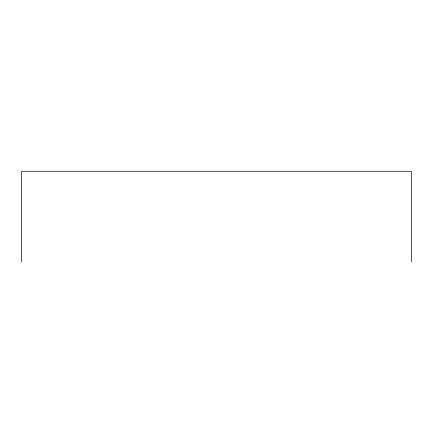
<?xml version="1.0" encoding="UTF-8"?>
<svg xmlns="http://www.w3.org/2000/svg" width="433" height="433" viewBox="0 0 433 433"><rect width="100%" height="100%" fill="white"/><g stroke="black" fill="none" stroke-linecap="round" stroke-linejoin="round"><path stroke-width="0.65" d="M411.35 261.716L411.35 171.284L21.65 171.284L21.65 261.716"/></g></svg>
